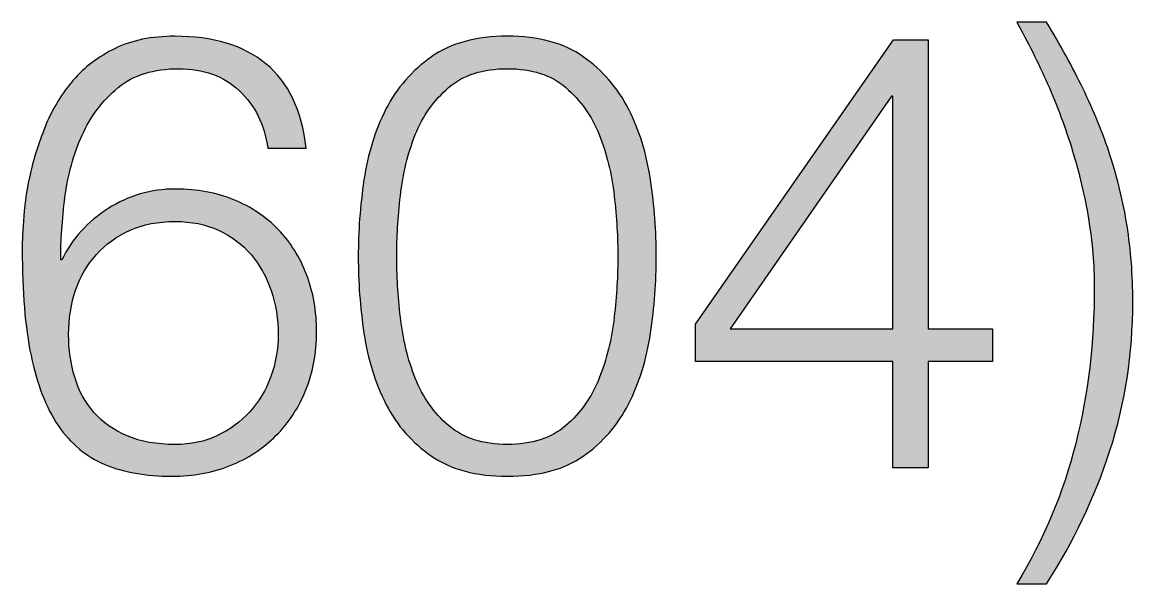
# Paper-space layout 'A1mask (portrait)' of a CAD drawing. Extents: x 0 to 565, y 0 to 805.
# Drawn here: x 403.86 to 410.91, y 43.19 to 46.75 of the extents above; entities that cross this region are included whole.
import ezdxf
from ezdxf.enums import TextEntityAlignment as Align

# ---------------------------------------------------------------- set-up
doc = ezdxf.new("R2010")
doc.units = 0
doc.layers.get('0').update_dxf_attribs({"linetype": 'CONTINUOUS'})
doc.layers.get('Defpoints').update_dxf_attribs({"linetype": 'CONTINUOUS'})
doc.layers.add('JPP_Mask', color=7, linetype='CONTINUOUS')
doc.styles.add('JPP', font='arial.ttf')

# ---------------------------------------------------------------- blocks, each defined once
blk = doc.blocks.new('A1mask (portrait)')
at = {"true_color": 0x004a91}
h = blk.add_hatch(color=154, dxfattribs=at)
edge = h.paths.add_edge_path()
edge.add_spline(control_points=[(410.9069, 44.9791), (410.9069, 45.1472), (410.8946, 45.3076), (410.8705, 45.4601)], knot_values=[2, 2, 2, 2, 3, 3, 3, 3], degree=3, periodic=0)
edge.add_spline(control_points=[(410.8705, 45.4601), (410.8458, 45.6125), (410.8103, 45.7607), (410.7635, 45.9041)], knot_values=[1, 1, 1, 1, 2, 2, 2, 2], degree=3, periodic=0)
edge.add_spline(control_points=[(410.7635, 45.9041), (410.7171, 46.0475), (410.6593, 46.189), (410.5912, 46.3287)], knot_values=[0, 0, 0, 0, 1, 1, 1, 1], degree=3, periodic=0)
edge.add_spline(control_points=[(410.5912, 46.3287), (410.5225, 46.4683), (410.4459, 46.6094), (410.3602, 46.7514)], knot_values=[13, 13, 13, 13, 14, 14, 14, 14], degree=3, periodic=0)
edge.add_spline(control_points=[(410.3602, 46.7514), (410.3602, 46.7514), (410.1704, 46.7514), (410.1704, 46.7514), (410.2399, 46.6274), (410.3053, 46.4967), (410.3663, 46.3599)], knot_values=[11, 11, 11, 11, 12, 12, 12, 13, 13, 13, 13], degree=3, periodic=0)
edge.add_spline(control_points=[(410.3663, 46.3599), (410.4269, 46.2227), (410.4795, 46.0825), (410.523, 45.9391)], knot_values=[10, 10, 10, 10, 11, 11, 11, 11], degree=3, periodic=0)
edge.add_spline(control_points=[(410.523, 45.9391), (410.567, 45.7957), (410.6016, 45.6499), (410.6262, 45.5027)], knot_values=[9, 9, 9, 9, 10, 10, 10, 10], degree=3, periodic=0)
edge.add_spline(control_points=[(410.6262, 45.5027), (410.6503, 45.3555), (410.6627, 45.2106), (410.6627, 45.0686)], knot_values=[8, 8, 8, 8, 9, 9, 9, 9], degree=3, periodic=0)
edge.add_spline(control_points=[(410.6627, 45.0686), (410.6627, 44.7221), (410.6234, 44.3917), (410.5448, 44.0779)], knot_values=[7, 7, 7, 7, 8, 8, 8, 8], degree=3, periodic=0)
edge.add_spline(control_points=[(410.5448, 44.0779), (410.4657, 43.7636), (410.3408, 43.4668), (410.1704, 43.1879)], knot_values=[6, 6, 6, 6, 7, 7, 7, 7], degree=3, periodic=0)
edge.add_spline(control_points=[(410.1704, 43.1879), (410.1704, 43.1879), (410.3602, 43.1879), (410.3602, 43.1879), (410.5311, 43.454), (410.6645, 43.7356), (410.7616, 44.0329), (410.8586, 44.3302), (410.9069, 44.6459), (410.9069, 44.9791)], knot_values=[3, 3, 3, 3, 4, 4, 4, 5, 5, 5, 6, 6, 6, 6], degree=3, periodic=0)
h = blk.add_hatch(color=154, dxfattribs=at)
edge = h.paths.add_edge_path()
edge.add_spline(control_points=[(405.6626, 45.15), (405.62, 45.2608), (405.5598, 45.3569), (405.4822, 45.4369), (405.4046, 45.5169), (405.3109, 45.5798), (405.201, 45.6248)], knot_values=[9, 9, 9, 9, 10, 10, 10, 11, 11, 11, 11], degree=3, periodic=0)
edge.add_spline(control_points=[(405.201, 45.6248), (405.0912, 45.6702), (404.9677, 45.693), (404.8309, 45.693)], knot_values=[8, 8, 8, 8, 9, 9, 9, 9], degree=3, periodic=0)
edge.add_spline(control_points=[(404.8309, 45.693), (404.6756, 45.693), (404.5327, 45.6513), (404.4025, 45.5685)], knot_values=[7, 7, 7, 7, 8, 8, 8, 8], degree=3, periodic=0)
edge.add_spline(control_points=[(404.4025, 45.5685), (404.2718, 45.4861), (404.1743, 45.3772), (404.1095, 45.2428)], knot_values=[6, 6, 6, 6, 7, 7, 7, 7], degree=3, periodic=0)
edge.add_spline(control_points=[(404.1019, 45.2428), (404.1019, 45.3668), (404.1109, 45.4994), (404.1289, 45.6404), (404.1469, 45.7815), (404.1833, 45.9126), (404.2373, 46.0338)], knot_values=[3, 3, 3, 3, 4, 4, 4, 5, 5, 5, 5], degree=3, periodic=0)
edge.add_spline(control_points=[(404.2373, 46.0338), (404.2917, 46.1554), (404.3679, 46.2563), (404.4664, 46.3363)], knot_values=[2, 2, 2, 2, 3, 3, 3, 3], degree=3, periodic=0)
edge.add_spline(control_points=[(404.4664, 46.3363), (404.5644, 46.4167), (404.6927, 46.4565), (404.8503, 46.4565), (405.0079, 46.4565), (405.1367, 46.4101), (405.2361, 46.3168)], knot_values=[0, 0, 0, 0, 1, 1, 1, 2, 2, 2, 2], degree=3, periodic=0)
edge.add_spline(control_points=[(405.2361, 46.3168), (405.3355, 46.2241), (405.3956, 46.1024), (405.4164, 45.9524)], knot_values=[29, 29, 29, 29, 30, 30, 30, 30], degree=3, periodic=0)
edge.add_spline(control_points=[(405.4164, 45.9524), (405.4164, 45.9524), (405.6607, 45.9524), (405.6607, 45.9524), (405.6323, 46.1928), (405.5471, 46.3713), (405.4046, 46.4877)], knot_values=[27, 27, 27, 27, 28, 28, 28, 29, 29, 29, 29], degree=3, periodic=0)
edge.add_spline(control_points=[(405.4046, 46.4877), (405.2626, 46.6042), (405.0699, 46.6624), (404.8271, 46.6624)], knot_values=[26, 26, 26, 26, 27, 27, 27, 27], degree=3, periodic=0)
edge.add_spline(control_points=[(404.8271, 46.6624), (404.6794, 46.6624), (404.553, 46.6364), (404.447, 46.5848)], knot_values=[25, 25, 25, 25, 26, 26, 26, 26], degree=3, periodic=0)
edge.add_spline(control_points=[(404.447, 46.5848), (404.341, 46.5327), (404.2524, 46.4655), (404.1814, 46.3831)], knot_values=[24, 24, 24, 24, 25, 25, 25, 25], degree=3, periodic=0)
edge.add_spline(control_points=[(404.1814, 46.3831), (404.11, 46.3003), (404.0531, 46.208), (404.0105, 46.1057), (403.9679, 46.0035), (403.9353, 45.9027), (403.9116, 45.8033)], knot_values=[22, 22, 22, 22, 23, 23, 23, 24, 24, 24, 24], degree=3, periodic=0)
edge.add_spline(control_points=[(403.9116, 45.8033), (403.8884, 45.7039), (403.8737, 45.6101), (403.8671, 45.5221), (403.8605, 45.434), (403.8577, 45.363), (403.8577, 45.3091)], knot_values=[20, 20, 20, 20, 21, 21, 21, 22, 22, 22, 22], degree=3, periodic=0)
edge.add_spline(control_points=[(403.8577, 45.3091), (403.8577, 45.0426), (403.8761, 44.8182), (403.9135, 44.636)], knot_values=[19, 19, 19, 19, 20, 20, 20, 20], degree=3, periodic=0)
edge.add_spline(control_points=[(403.9135, 44.636), (403.9514, 44.4537), (404.0087, 44.306), (404.0863, 44.1919)], knot_values=[18, 18, 18, 18, 19, 19, 19, 19], degree=3, periodic=0)
edge.add_spline(control_points=[(404.0863, 44.1919), (404.1639, 44.0783), (404.2619, 43.9964), (404.3812, 43.9458)], knot_values=[17, 17, 17, 17, 18, 18, 18, 18], degree=3, periodic=0)
edge.add_spline(control_points=[(404.3812, 43.9458), (404.5, 43.8956), (404.642, 43.8701), (404.8077, 43.8701)], knot_values=[16, 16, 16, 16, 17, 17, 17, 17], degree=3, periodic=0)
edge.add_spline(control_points=[(404.8077, 43.8701), (404.9421, 43.8701), (405.0652, 43.8928), (405.1778, 43.9382)], knot_values=[15, 15, 15, 15, 16, 16, 16, 16], degree=3, periodic=0)
edge.add_spline(control_points=[(405.1778, 43.9382), (405.2905, 43.9832), (405.3871, 44.0466), (405.4685, 44.128), (405.5499, 44.2095), (405.6133, 44.3065), (405.6588, 44.4187)], knot_values=[13, 13, 13, 13, 14, 14, 14, 15, 15, 15, 15], degree=3, periodic=0)
edge.add_spline(control_points=[(405.6588, 44.4187), (405.7037, 44.5313), (405.7265, 44.6535), (405.7265, 44.7855)], knot_values=[12, 12, 12, 12, 13, 13, 13, 13], degree=3, periodic=0)
edge.add_spline(control_points=[(405.7265, 44.7855), (405.7265, 44.9171), (405.7052, 45.0388), (405.6626, 45.15)], knot_values=[11, 11, 11, 11, 12, 12, 12, 12], degree=3, periodic=0)
edge = h.paths.add_edge_path(flags=16)
edge.add_spline(control_points=[(404.1966, 45.0511), (404.2264, 45.1377), (404.2704, 45.213), (404.3286, 45.2778)], knot_values=[1, 1, 1, 1, 2, 2, 2, 2], degree=3, periodic=0)
edge.add_spline(control_points=[(404.3286, 45.2778), (404.3869, 45.3422), (404.4579, 45.3933), (404.5421, 45.4312)], knot_values=[0, 0, 0, 0, 1, 1, 1, 1], degree=3, periodic=0)
edge.add_spline(control_points=[(404.5421, 45.4312), (404.6259, 45.4686), (404.7211, 45.4871), (404.8271, 45.4871)], knot_values=[15, 15, 15, 15, 16, 16, 16, 16], degree=3, periodic=0)
edge.add_spline(control_points=[(404.8271, 45.4871), (404.9303, 45.4871), (405.0226, 45.4686), (405.104, 45.4312)], knot_values=[14, 14, 14, 14, 15, 15, 15, 15], degree=3, periodic=0)
edge.add_spline(control_points=[(405.104, 45.4312), (405.1854, 45.3933), (405.2541, 45.3422), (405.3099, 45.2778)], knot_values=[13, 13, 13, 13, 14, 14, 14, 14], degree=3, periodic=0)
edge.add_spline(control_points=[(405.3099, 45.2778), (405.3653, 45.213), (405.4079, 45.1368), (405.4377, 45.0492)], knot_values=[12, 12, 12, 12, 13, 13, 13, 13], degree=3, periodic=0)
edge.add_spline(control_points=[(405.4377, 45.0492), (405.4675, 44.9612), (405.4822, 44.8679), (405.4822, 44.7699)], knot_values=[11, 11, 11, 11, 12, 12, 12, 12], degree=3, periodic=0)
edge.add_spline(control_points=[(405.4822, 44.7699), (405.4822, 44.6767), (405.4666, 44.5877), (405.4358, 44.5025)], knot_values=[10, 10, 10, 10, 11, 11, 11, 11], degree=3, periodic=0)
edge.add_spline(control_points=[(405.4358, 44.5025), (405.4046, 44.4168), (405.3601, 44.3425), (405.3019, 44.2795)], knot_values=[9, 9, 9, 9, 10, 10, 10, 10], degree=3, periodic=0)
edge.add_spline(control_points=[(405.3019, 44.2795), (405.2436, 44.2161), (405.1755, 44.1654), (405.0964, 44.128), (405.0174, 44.0906), (404.9289, 44.0717), (404.8309, 44.0717)], knot_values=[7, 7, 7, 7, 8, 8, 8, 9, 9, 9, 9], degree=3, periodic=0)
edge.add_spline(control_points=[(404.8309, 44.0717), (404.7121, 44.0717), (404.6098, 44.0897), (404.5246, 44.1261)], knot_values=[6, 6, 6, 6, 7, 7, 7, 7], degree=3, periodic=0)
edge.add_spline(control_points=[(404.5246, 44.1261), (404.4389, 44.1621), (404.3689, 44.2118), (404.313, 44.2753)], knot_values=[5, 5, 5, 5, 6, 6, 6, 6], degree=3, periodic=0)
edge.add_spline(control_points=[(404.313, 44.2753), (404.2576, 44.3387), (404.2169, 44.413), (404.1909, 44.4982)], knot_values=[4, 4, 4, 4, 5, 5, 5, 5], degree=3, periodic=0)
edge.add_spline(control_points=[(404.1909, 44.4982), (404.1653, 44.5839), (404.1521, 44.6743), (404.1521, 44.7699)], knot_values=[3, 3, 3, 3, 4, 4, 4, 4], degree=3, periodic=0)
edge.add_spline(control_points=[(404.1521, 44.7699), (404.1521, 44.8707), (404.1672, 44.9645), (404.1966, 45.0511)], knot_values=[2, 2, 2, 2, 3, 3, 3, 3], degree=3, periodic=0)
h = blk.add_hatch(color=154, dxfattribs=at)
edge = h.paths.add_edge_path()
edge.add_spline(control_points=[(407.4192, 46.5322), (407.2966, 46.6189), (407.1357, 46.6624), (406.9364, 46.6624)], knot_values=[15, 15, 15, 15, 16, 16, 16, 16], degree=3, periodic=0)
edge.add_spline(control_points=[(406.9364, 46.6624), (406.7399, 46.6624), (406.5799, 46.6189), (406.4559, 46.5322)], knot_values=[14, 14, 14, 14, 15, 15, 15, 15], degree=3, periodic=0)
edge.add_spline(control_points=[(406.4559, 46.5322), (406.3314, 46.4456), (406.2353, 46.3353), (406.1667, 46.2009), (406.0981, 46.0664), (406.0517, 45.9164), (406.0271, 45.7507)], knot_values=[12, 12, 12, 12, 13, 13, 13, 14, 14, 14, 14], degree=3, periodic=0)
edge.add_spline(control_points=[(406.0271, 45.7507), (406.0024, 45.5855), (405.9906, 45.4227), (405.9906, 45.2622)], knot_values=[11, 11, 11, 11, 12, 12, 12, 12], degree=3, periodic=0)
edge.add_spline(control_points=[(405.9906, 45.2622), (405.9906, 45.1046), (406.0024, 44.9432), (406.0271, 44.7775)], knot_values=[10, 10, 10, 10, 11, 11, 11, 11], degree=3, periodic=0)
edge.add_spline(control_points=[(406.0271, 44.7775), (406.0517, 44.6123), (406.0981, 44.4622), (406.1667, 44.3278), (406.2353, 44.1934), (406.3314, 44.0835), (406.4559, 43.9983)], knot_values=[8, 8, 8, 8, 9, 9, 9, 10, 10, 10, 10], degree=3, periodic=0)
edge.add_spline(control_points=[(406.4559, 43.9983), (406.5799, 43.9127), (406.7399, 43.8701), (406.9364, 43.8701)], knot_values=[7, 7, 7, 7, 8, 8, 8, 8], degree=3, periodic=0)
edge.add_spline(control_points=[(406.9364, 43.8701), (407.1357, 43.8701), (407.2966, 43.9127), (407.4192, 43.9983)], knot_values=[6, 6, 6, 6, 7, 7, 7, 7], degree=3, periodic=0)
edge.add_spline(control_points=[(407.4192, 43.9983), (407.5423, 44.0835), (407.6379, 44.1934), (407.7061, 44.3278)], knot_values=[5, 5, 5, 5, 6, 6, 6, 6], degree=3, periodic=0)
edge.add_spline(control_points=[(407.7061, 44.3278), (407.7747, 44.4622), (407.8211, 44.6123), (407.8457, 44.7775)], knot_values=[4, 4, 4, 4, 5, 5, 5, 5], degree=3, periodic=0)
edge.add_spline(control_points=[(407.8457, 44.7775), (407.8703, 44.9432), (407.8826, 45.106), (407.8826, 45.266)], knot_values=[3, 3, 3, 3, 4, 4, 4, 4], degree=3, periodic=0)
edge.add_spline(control_points=[(407.8826, 45.266), (407.8826, 45.4236), (407.8703, 45.5855), (407.8457, 45.7507)], knot_values=[2, 2, 2, 2, 3, 3, 3, 3], degree=3, periodic=0)
edge.add_spline(control_points=[(407.8457, 45.7507), (407.8211, 45.9164), (407.7747, 46.0664), (407.7061, 46.2009)], knot_values=[1, 1, 1, 1, 2, 2, 2, 2], degree=3, periodic=0)
edge.add_spline(control_points=[(407.7061, 46.2009), (407.6379, 46.3353), (407.5423, 46.4456), (407.4192, 46.5322)], knot_values=[0, 0, 0, 0, 1, 1, 1, 1], degree=3, periodic=0)
edge = h.paths.add_edge_path(flags=16)
edge.add_spline(control_points=[(406.9364, 46.4565), (407.0916, 46.4565), (407.2157, 46.4167), (407.3089, 46.3363)], knot_values=[14, 14, 14, 14, 15, 15, 15, 15], degree=3, periodic=0)
edge.add_spline(control_points=[(407.3089, 46.3363), (407.4017, 46.2563), (407.4722, 46.1569), (407.52, 46.038)], knot_values=[13, 13, 13, 13, 14, 14, 14, 14], degree=3, periodic=0)
edge.add_spline(control_points=[(407.52, 46.038), (407.5678, 45.9188), (407.5996, 45.7895), (407.6152, 45.6499)], knot_values=[12, 12, 12, 12, 13, 13, 13, 13], degree=3, periodic=0)
edge.add_spline(control_points=[(407.6152, 45.6499), (407.6308, 45.5107), (407.6384, 45.3824), (407.6384, 45.266)], knot_values=[11, 11, 11, 11, 12, 12, 12, 12], degree=3, periodic=0)
edge.add_spline(control_points=[(407.6384, 45.266), (407.6384, 45.1472), (407.6308, 45.0184), (407.6152, 44.8802), (407.5996, 44.742), (407.5678, 44.6128), (407.52, 44.4925), (407.4722, 44.3723), (407.4017, 44.2719), (407.3089, 44.1919)], knot_values=[8, 8, 8, 8, 9, 9, 9, 10, 10, 10, 11, 11, 11, 11], degree=3, periodic=0)
edge.add_spline(control_points=[(407.3089, 44.1919), (407.2157, 44.1119), (407.0916, 44.0717), (406.9364, 44.0717)], knot_values=[7, 7, 7, 7, 8, 8, 8, 8], degree=3, periodic=0)
edge.add_spline(control_points=[(406.9364, 44.0717), (406.7816, 44.0717), (406.6576, 44.1119), (406.5643, 44.1919), (406.4711, 44.2719), (406.4005, 44.3723), (406.3527, 44.4925), (406.3049, 44.6128), (406.2737, 44.742), (406.2581, 44.8802), (406.2424, 45.0184), (406.2349, 45.1472), (406.2349, 45.266)], knot_values=[3, 3, 3, 3, 4, 4, 4, 5, 5, 5, 6, 6, 6, 7, 7, 7, 7], degree=3, periodic=0)
edge.add_spline(control_points=[(406.2349, 45.266), (406.2349, 45.3824), (406.2424, 45.5107), (406.2581, 45.6499)], knot_values=[2, 2, 2, 2, 3, 3, 3, 3], degree=3, periodic=0)
edge.add_spline(control_points=[(406.2581, 45.6499), (406.2737, 45.7895), (406.3049, 45.9188), (406.3527, 46.038)], knot_values=[1, 1, 1, 1, 2, 2, 2, 2], degree=3, periodic=0)
edge.add_spline(control_points=[(406.3527, 46.038), (406.4005, 46.1569), (406.4711, 46.2563), (406.5643, 46.3363)], knot_values=[0, 0, 0, 0, 1, 1, 1, 1], degree=3, periodic=0)
edge.add_spline(control_points=[(406.5643, 46.3363), (406.6576, 46.4167), (406.7816, 46.4565), (406.9364, 46.4565)], knot_values=[15, 15, 15, 15, 16, 16, 16, 16], degree=3, periodic=0)
h = blk.add_hatch(color=154, dxfattribs=at)
h.paths.add_polyline_path([(409.6085, 44.599), (410.0156, 44.599), (410.0156, 44.8049), (409.6085, 44.8049), (409.6085, 46.6387), (409.3874, 46.6387), (408.1311, 44.8357), (408.1311, 44.599), (409.3836, 44.599), (409.3836, 43.9245), (409.6085, 43.9245)])
h.paths.add_polyline_path([(409.3836, 44.8049), (408.3522, 44.8049), (409.3756, 46.2823), (409.3836, 46.2823)], flags=16)
at = {"layer": 'Defpoints', "color": 154, "true_color": 0x004a91}
for points in [[(409.3874, 46.6387), (409.6085, 46.6387), (409.6085, 44.8049), (410.0156, 44.8049), (410.0156, 44.599), (409.6085, 44.599), (409.6085, 43.9245), (409.3836, 43.9245), (409.3836, 44.599), (408.1311, 44.599), (408.1311, 44.8357), (409.3874, 46.6387)], [(409.3836, 46.2823), (409.3756, 46.2823), (408.3522, 44.8049), (409.3836, 44.8049), (409.3836, 46.2823)]]:
    blk.add_lwpolyline(points, dxfattribs=at)
for points, knots in [([(410.5912, 46.3287), (410.6593, 46.189), (410.7171, 46.0475), (410.7635, 45.9041), (410.8103, 45.7607), (410.8458, 45.6125), (410.8705, 45.4601), (410.8946, 45.3076), (410.9069, 45.1472), (410.9069, 44.9791), (410.9069, 44.6459), (410.8586, 44.3302), (410.7616, 44.0329), (410.6645, 43.7356), (410.5311, 43.454), (410.3602, 43.1879), (410.3602, 43.1879), (410.1704, 43.1879), (410.1704, 43.1879), (410.3408, 43.4668), (410.4657, 43.7636), (410.5448, 44.0779), (410.6234, 44.3917), (410.6627, 44.7221), (410.6627, 45.0686), (410.6627, 45.2106), (410.6503, 45.3555), (410.6262, 45.5027), (410.6016, 45.6499), (410.567, 45.7957), (410.523, 45.9391), (410.4795, 46.0825), (410.4269, 46.2227), (410.3663, 46.3599), (410.3053, 46.4967), (410.2399, 46.6274), (410.1704, 46.7514), (410.1704, 46.7514), (410.3602, 46.7514), (410.3602, 46.7514), (410.4459, 46.6094), (410.5225, 46.4683), (410.5912, 46.3287)], [0, 0, 0, 0, 1, 1, 1, 2, 2, 2, 3, 3, 3, 4, 4, 4, 5, 5, 5, 6, 6, 6, 7, 7, 7, 8, 8, 8, 9, 9, 9, 10, 10, 10, 11, 11, 11, 12, 12, 12, 13, 13, 13, 14, 14, 14, 14]), ([(405.2361, 46.3168), (405.1367, 46.4101), (405.0079, 46.4565), (404.8503, 46.4565), (404.6927, 46.4565), (404.5644, 46.4167), (404.4664, 46.3363), (404.3679, 46.2563), (404.2917, 46.1554), (404.2373, 46.0338), (404.1833, 45.9126), (404.1469, 45.7815), (404.1289, 45.6404), (404.1109, 45.4994), (404.1019, 45.3668), (404.1019, 45.2428), (404.1019, 45.2428), (404.1095, 45.2428), (404.1095, 45.2428), (404.1743, 45.3772), (404.2718, 45.4861), (404.4025, 45.5685), (404.5327, 45.6513), (404.6756, 45.693), (404.8309, 45.693), (404.9677, 45.693), (405.0912, 45.6702), (405.201, 45.6248), (405.3109, 45.5798), (405.4046, 45.5169), (405.4822, 45.4369), (405.5598, 45.3569), (405.62, 45.2608), (405.6626, 45.15), (405.7052, 45.0388), (405.7265, 44.9171), (405.7265, 44.7855), (405.7265, 44.6535), (405.7037, 44.5313), (405.6588, 44.4187), (405.6133, 44.3065), (405.5499, 44.2095), (405.4685, 44.128), (405.3871, 44.0466), (405.2905, 43.9832), (405.1778, 43.9382), (405.0652, 43.8928), (404.9421, 43.8701), (404.8077, 43.8701), (404.642, 43.8701), (404.5, 43.8956), (404.3812, 43.9458), (404.2619, 43.9964), (404.1639, 44.0783), (404.0863, 44.1919), (404.0087, 44.306), (403.9514, 44.4537), (403.9135, 44.636), (403.8761, 44.8182), (403.8577, 45.0426), (403.8577, 45.3091), (403.8577, 45.363), (403.8605, 45.434), (403.8671, 45.5221), (403.8737, 45.6101), (403.8884, 45.7039), (403.9116, 45.8033), (403.9353, 45.9027), (403.9679, 46.0035), (404.0105, 46.1057), (404.0531, 46.208), (404.11, 46.3003), (404.1814, 46.3831), (404.2524, 46.4655), (404.341, 46.5327), (404.447, 46.5848), (404.553, 46.6364), (404.6794, 46.6624), (404.8271, 46.6624), (405.0699, 46.6624), (405.2626, 46.6042), (405.4046, 46.4877), (405.5471, 46.3713), (405.6323, 46.1928), (405.6607, 45.9524), (405.6607, 45.9524), (405.4164, 45.9524), (405.4164, 45.9524), (405.3956, 46.1024), (405.3355, 46.2241), (405.2361, 46.3168)], [0, 0, 0, 0, 1, 1, 1, 2, 2, 2, 3, 3, 3, 4, 4, 4, 5, 5, 5, 6, 6, 6, 7, 7, 7, 8, 8, 8, 9, 9, 9, 10, 10, 10, 11, 11, 11, 12, 12, 12, 13, 13, 13, 14, 14, 14, 15, 15, 15, 16, 16, 16, 17, 17, 17, 18, 18, 18, 19, 19, 19, 20, 20, 20, 21, 21, 21, 22, 22, 22, 23, 23, 23, 24, 24, 24, 25, 25, 25, 26, 26, 26, 27, 27, 27, 28, 28, 28, 29, 29, 29, 30, 30, 30, 30]), ([(407.4192, 46.5322), (407.5423, 46.4456), (407.6379, 46.3353), (407.7061, 46.2009), (407.7747, 46.0664), (407.8211, 45.9164), (407.8457, 45.7507), (407.8703, 45.5855), (407.8826, 45.4236), (407.8826, 45.266), (407.8826, 45.106), (407.8703, 44.9432), (407.8457, 44.7775), (407.8211, 44.6123), (407.7747, 44.4622), (407.7061, 44.3278), (407.6379, 44.1934), (407.5423, 44.0835), (407.4192, 43.9983), (407.2966, 43.9127), (407.1357, 43.8701), (406.9364, 43.8701), (406.7399, 43.8701), (406.5799, 43.9127), (406.4559, 43.9983), (406.3314, 44.0835), (406.2353, 44.1934), (406.1667, 44.3278), (406.0981, 44.4622), (406.0517, 44.6123), (406.0271, 44.7775), (406.0024, 44.9432), (405.9906, 45.1046), (405.9906, 45.2622), (405.9906, 45.4227), (406.0024, 45.5855), (406.0271, 45.7507), (406.0517, 45.9164), (406.0981, 46.0664), (406.1667, 46.2009), (406.2353, 46.3353), (406.3314, 46.4456), (406.4559, 46.5322), (406.5799, 46.6189), (406.7399, 46.6624), (406.9364, 46.6624), (407.1357, 46.6624), (407.2966, 46.6189), (407.4192, 46.5322)], [0, 0, 0, 0, 1, 1, 1, 2, 2, 2, 3, 3, 3, 4, 4, 4, 5, 5, 5, 6, 6, 6, 7, 7, 7, 8, 8, 8, 9, 9, 9, 10, 10, 10, 11, 11, 11, 12, 12, 12, 13, 13, 13, 14, 14, 14, 15, 15, 15, 16, 16, 16, 16]), ([(406.5643, 46.3363), (406.4711, 46.2563), (406.4005, 46.1569), (406.3527, 46.038), (406.3049, 45.9188), (406.2737, 45.7895), (406.2581, 45.6499), (406.2424, 45.5107), (406.2349, 45.3824), (406.2349, 45.266), (406.2349, 45.1472), (406.2424, 45.0184), (406.2581, 44.8802), (406.2737, 44.742), (406.3049, 44.6128), (406.3527, 44.4925), (406.4005, 44.3723), (406.4711, 44.2719), (406.5643, 44.1919), (406.6576, 44.1119), (406.7816, 44.0717), (406.9364, 44.0717), (407.0916, 44.0717), (407.2157, 44.1119), (407.3089, 44.1919), (407.4017, 44.2719), (407.4722, 44.3723), (407.52, 44.4925), (407.5678, 44.6128), (407.5996, 44.742), (407.6152, 44.8802), (407.6308, 45.0184), (407.6384, 45.1472), (407.6384, 45.266), (407.6384, 45.3824), (407.6308, 45.5107), (407.6152, 45.6499), (407.5996, 45.7895), (407.5678, 45.9188), (407.52, 46.038), (407.4722, 46.1569), (407.4017, 46.2563), (407.3089, 46.3363), (407.2157, 46.4167), (407.0916, 46.4565), (406.9364, 46.4565), (406.7816, 46.4565), (406.6576, 46.4167), (406.5643, 46.3363)], [0, 0, 0, 0, 1, 1, 1, 2, 2, 2, 3, 3, 3, 4, 4, 4, 5, 5, 5, 6, 6, 6, 7, 7, 7, 8, 8, 8, 9, 9, 9, 10, 10, 10, 11, 11, 11, 12, 12, 12, 13, 13, 13, 14, 14, 14, 15, 15, 15, 16, 16, 16, 16]), ([(404.5421, 45.4312), (404.4579, 45.3933), (404.3869, 45.3422), (404.3286, 45.2778), (404.2704, 45.213), (404.2264, 45.1377), (404.1966, 45.0511), (404.1672, 44.9645), (404.1521, 44.8707), (404.1521, 44.7699), (404.1521, 44.6743), (404.1653, 44.5839), (404.1909, 44.4982), (404.2169, 44.413), (404.2576, 44.3387), (404.313, 44.2753), (404.3689, 44.2118), (404.4389, 44.1621), (404.5246, 44.1261), (404.6098, 44.0897), (404.7121, 44.0717), (404.8309, 44.0717), (404.9289, 44.0717), (405.0174, 44.0906), (405.0964, 44.128), (405.1755, 44.1654), (405.2436, 44.2161), (405.3019, 44.2795), (405.3601, 44.3425), (405.4046, 44.4168), (405.4358, 44.5025), (405.4666, 44.5877), (405.4822, 44.6767), (405.4822, 44.7699), (405.4822, 44.8679), (405.4675, 44.9612), (405.4377, 45.0492), (405.4079, 45.1368), (405.3653, 45.213), (405.3099, 45.2778), (405.2541, 45.3422), (405.1854, 45.3933), (405.104, 45.4312), (405.0226, 45.4686), (404.9303, 45.4871), (404.8271, 45.4871), (404.7211, 45.4871), (404.6259, 45.4686), (404.5421, 45.4312)], [0, 0, 0, 0, 1, 1, 1, 2, 2, 2, 3, 3, 3, 4, 4, 4, 5, 5, 5, 6, 6, 6, 7, 7, 7, 8, 8, 8, 9, 9, 9, 10, 10, 10, 11, 11, 11, 12, 12, 12, 13, 13, 13, 14, 14, 14, 15, 15, 15, 16, 16, 16, 16])]:
    blk.add_open_spline(points, degree=3, knots=knots, dxfattribs=at)
at = {"color": 7, "style": 'JPP'}
for tag, p in [('Client', (498, 115)), ('Project1', (498, 90)), ('Project2', (498, 82.5)), ('Project3', (498, 75)), ('Title1', (498, 57.5)), ('Title2', (498, 50)), ('Title3', (498, 42.5)), ('Status', (390, 7.5))]:
    blk.add_attdef(tag, text='', height=3.5, dxfattribs=at).set_placement(p, align=Align.MIDDLE_LEFT)
at = {"color": 2, "style": 'JPP'}
for tag, p in [('Scale', (417.5, 25)), ('Checked', (507.5, 25)), ('Drawn', (462.5, 25)), ('Date', (552.5, 25))]:
    blk.add_attdef(tag, text='', height=2, dxfattribs=at).set_placement(p, align=Align.MIDDLE_CENTER)
at = {"color": 6, "style": 'JPP'}
for tag, p in [('Ref', (480, 7.5)), ('DrgNo.', (522, 7.5))]:
    blk.add_attdef(tag, text='', height=4, dxfattribs=at).set_placement(p, align=Align.MIDDLE_LEFT)
blk.add_attdef('Rev', text='', height=4, dxfattribs=at).set_placement((556.2747, 7.5), align=Align.MIDDLE_CENTER)

psp = doc.layouts.new('A1mask (portrait)')

# ---------------------------------------------------------------- block references
at = {"layer": 'JPP_Mask'}
psp.add_blockref('A1mask (portrait)', (0, 0), dxfattribs=at)

doc.saveas('drawing.dxf')
